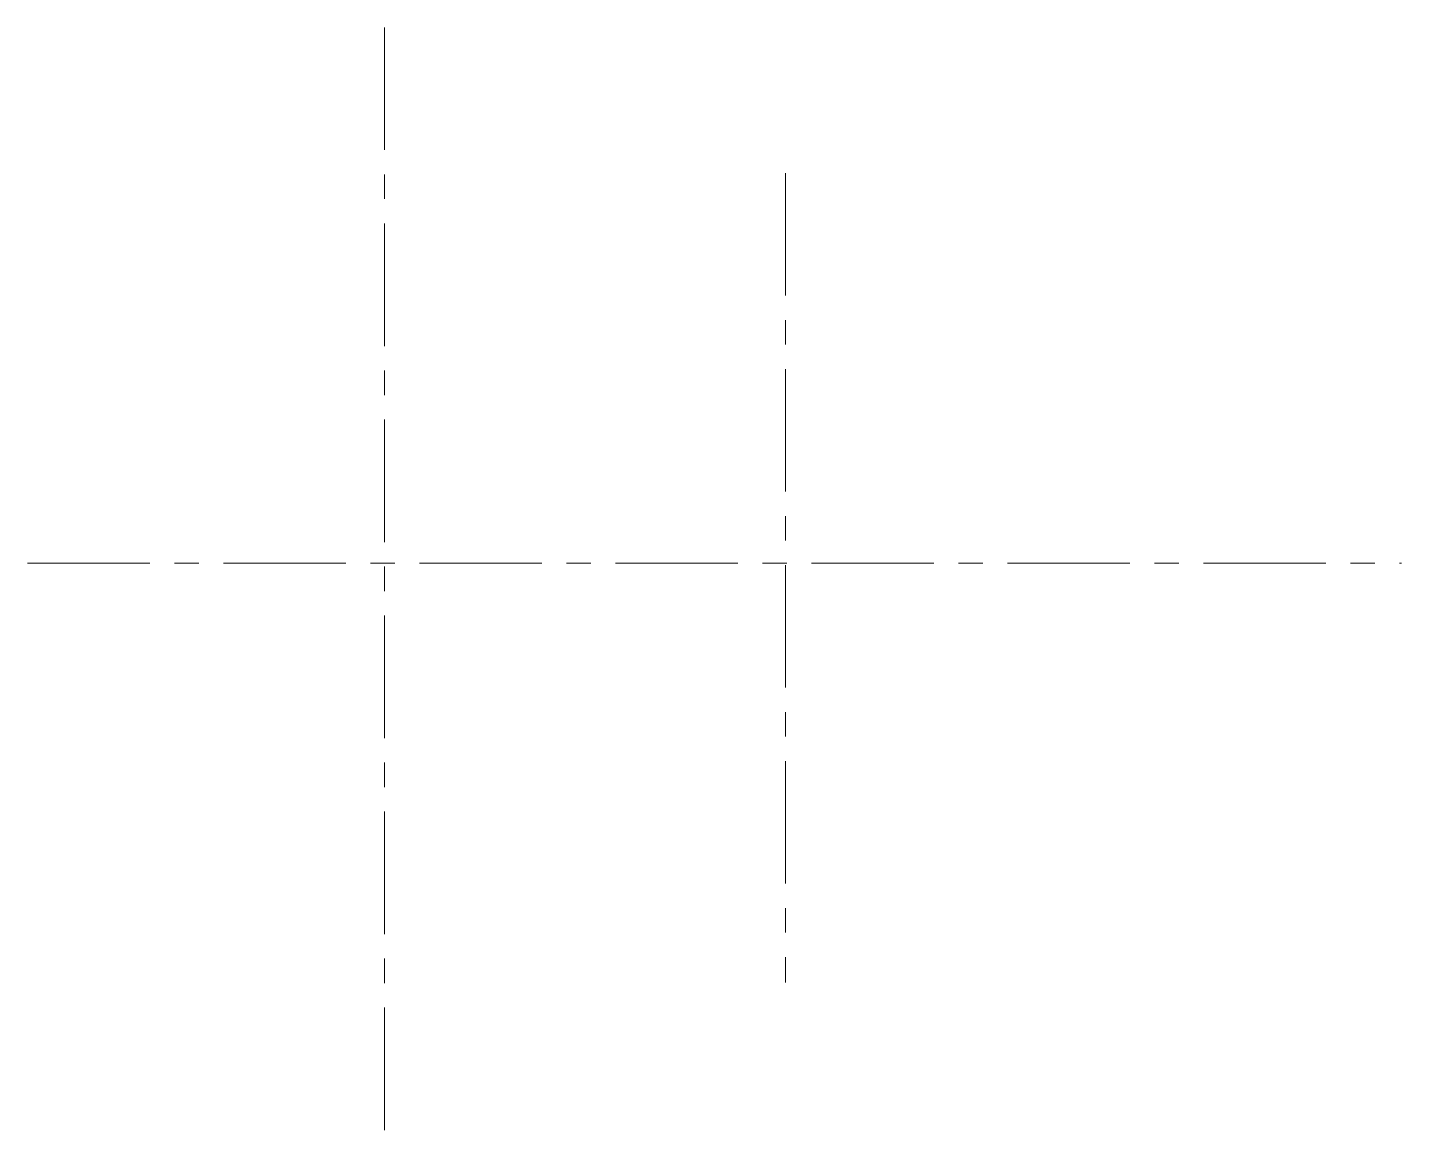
# Model space of a CAD drawing. Header units: millimetres. Extents: x 84.3 to 173.4, y 49.5 to 121.9.
import ezdxf

# ---------------------------------------------------------------- set-up
doc = ezdxf.new("R2010")
doc.units = ezdxf.units.MM
doc.header["$LTSCALE"] = 0.25
doc.linetypes.add('CENTER', pattern=[50.8, 31.75, -6.35, 6.35, -6.35])
doc.layers.add('center', color=1, linetype='CENTER', lineweight=15)

msp = doc.modelspace()

# ---------------------------------------------------------------- linework, layer by layer
at = {"layer": 'center'}
for p, q in [((107.475, 121.906), (107.475, 49.535)), ((133.456, 112.475), (133.456, 60.024)), ((84.342, 87.19), (173.379, 87.19))]:
    msp.add_line(p, q, dxfattribs=at)

doc.saveas('drawing.dxf')
